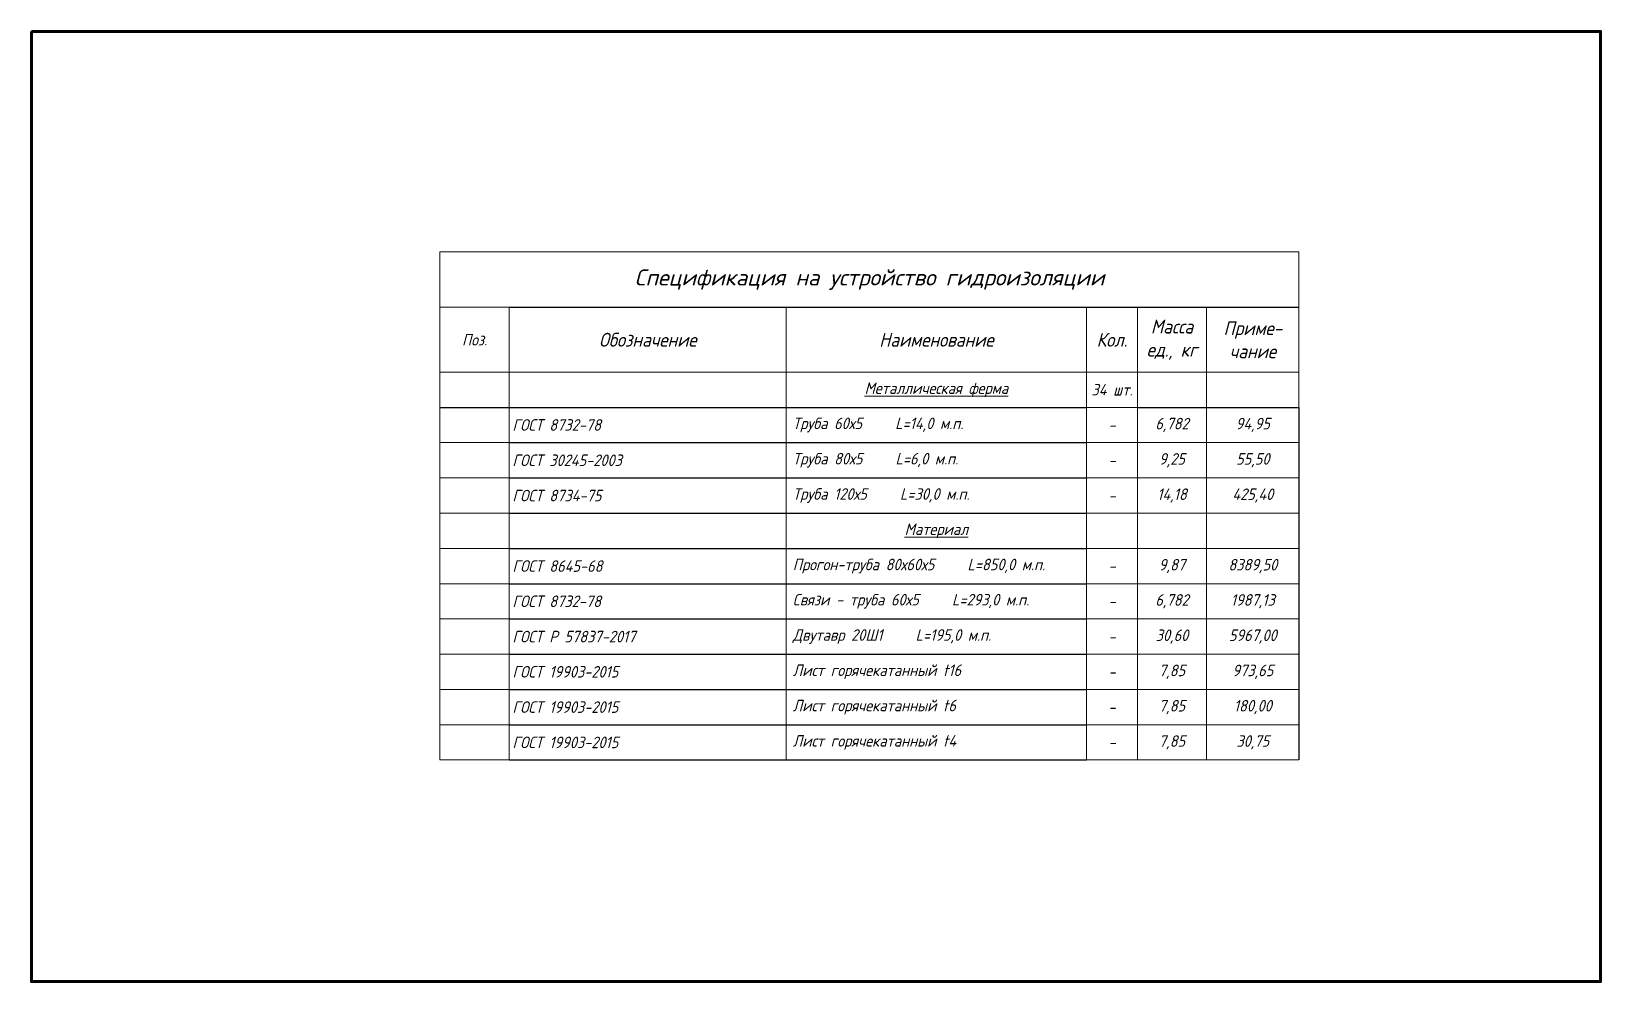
# Model space of a CAD drawing. Header units: millimetres. Extents: x 504091 to 2165846, y 135022 to 442887.
# Drawn here: x 504091 to 521082, y 280645 to 290927 of the extents above; entities that cross this region are included whole.
import ezdxf

# ---------------------------------------------------------------- set-up
doc = ezdxf.new("R2010")
doc.units = ezdxf.units.MM
doc.layers.get('Defpoints').update_dxf_attribs({"color": 255})
doc.layers.add('! Лестницы', color=7, linetype='Continuous')
doc.layers.add('Размеры (линейные)', color=154, linetype='Continuous', lineweight=9)
doc.styles.add('GOST 2.304_new', font='isocpeur.ttf', dxfattribs={"width": 0.9, "oblique": 15})

# ---------------------------------------------------------------- blocks, each defined once
blk = doc.blocks.new('*T3')
at = {"layer": 'Defpoints', "color": 8, "linetype": 'ByBlock', "lineweight": 0, "transparency": 16777216}
for p, q in [((0, 0), (9301, 0)), ((0, 0), (0, -600)), ((9301, 0), (9301, -600))]:
    blk.add_line(p, q, dxfattribs=at)
at = {"layer": 'Размеры (линейные)', "color": 0, "linetype": 'ByBlock', "transparency": 16777216}
for p, q in [((0, -600), (750, -600)), ((0, -600), (0, -5498)), ((750, -600), (750, -5498)), ((3750, -600), (3750, -5498)), ((7000, -600), (7000, -5498)), ((7551, -600), (7551, -5498)), ((8301, -600), (8301, -5498)), ((9301, -600), (9301, -1683)), ((0, -1301), (9301, -1301)), ((7000, -1683), (7551, -1683)), ((0, -2064), (750, -2064)), ((7000, -2064), (9301, -2064)), ((0, -2446), (750, -2446)), ((7000, -2446), (9301, -2446)), ((0, -2827), (750, -2827)), ((7000, -2827), (9301, -2827)), ((0, -3209), (750, -3209)), ((7000, -3209), (9301, -3209)), ((0, -3591), (750, -3591)), ((7000, -3591), (9301, -3591)), ((0, -3972), (750, -3972)), ((7000, -3972), (9301, -3972)), ((0, -4354), (750, -4354)), ((7000, -4354), (9301, -4354)), ((0, -4735), (750, -4735)), ((7000, -4735), (9301, -4735)), ((0, -5117), (750, -5117)), ((7000, -5117), (9301, -5117)), ((0, -5498), (750, -5498)), ((7000, -5498), (9301, -5498))]:
    blk.add_line(p, q, dxfattribs=at)
at = {"layer": 'Размеры (линейные)', "color": 0, "linetype": 'ByBlock', "lineweight": -2, "transparency": 16777216}
for p, q in [((750, -600), (9301, -600)), ((0, -1683), (7000, -1683)), ((7551, -1683), (9301, -1683)), ((9301, -1683), (9301, -5498)), ((750, -2064), (7000, -2064)), ((750, -2446), (7000, -2446)), ((750, -2827), (7000, -2827)), ((750, -3209), (7000, -3209)), ((750, -3591), (7000, -3591)), ((750, -3972), (7000, -3972)), ((750, -4354), (7000, -4354)), ((750, -4735), (7000, -4735)), ((750, -5117), (7000, -5117)), ((750, -5498), (7000, -5498))]:
    blk.add_line(p, q, dxfattribs=at)
at = {"layer": 'Размеры (линейные)', "color": 0, "transparency": 16777216, "style": 'GOST 2.304_new'}
for s, insert, char_height, width, attachment_point in [('{\\W1;Спецификация на устройство гидроизоляции}', (4651, -300), 175, 9161.29, 5), ('Масса\\Pед., кг', (7926, -951), 150, 610, 5), ('Приме-\\Pчание', (8801, -951), 150, 860, 5), ('Поз.', (375, -951), 125, 610, 5), ('Обозначение', (2250, -951), 150, 2860, 5), ('Наименование', (5375, -951), 150, 3110, 5), ('Кол.', (7276, -951), 150, 411.29, 5), ('{\\LМеталлическая ферма }', (5375, -1492), 125, 3110, 5), ('34 шт.', (7276, -1492), 125, 481.29, 5), ('ГОСТ 8732-78', (785, -1873), 125, 2930, 4), ('Труба 60х5     L=14,0 м.п.', (3820, -1873), 125, 3110, 4), ('6,782', (7926, -1873), 125, 680, 5), ('94,95', (8801, -1873), 125, 930, 5), ('-', (7276, -1873), 125, 481.29, 5), ('ГОСТ 30245-2003', (785, -2255), 125, 2930, 4), ('Труба 80х5     L=6,0 м.п.', (3820, -2255), 125, 3110, 4), ('9,25', (7926, -2255), 125, 680, 5), ('55,50', (8801, -2255), 125, 930, 5), ('-', (7276, -2255), 125, 481.29, 5), ('ГОСТ 8734-75', (785, -2637), 125, 2930, 4), ('Труба 120х5     L=30,0 м.п.', (3820, -2637), 125, 3110, 4), ('-', (7276, -2637), 125, 481.29, 5), ('14,18', (7926, -2637), 125, 680, 5), ('425,40', (8801, -2637), 125, 930, 5), ('{\\LМатериал}', (5375, -3018), 125, 3110, 5), ('ГОСТ 8645-68', (785, -3400), 125, 2930, 4), ('Прогон-труба 80х60х5     L=850,0 м.п.', (3820, -3400), 125, 3110, 4), ('9,87', (7926, -3400), 125, 680, 5), ('8389,50', (8801, -3400), 125, 930, 5), ('-', (7276, -3400), 125, 481.29, 5), ('ГОСТ 8732-78', (785, -3781), 125, 2930, 4), ('Связи - труба 60х5     L=293,0 м.п.', (3820, -3781), 125, 3110, 4), ('6,782', (7926, -3781), 125, 680, 5), ('1987,13', (8801, -3781), 125, 930, 5), ('-', (7276, -3781), 125, 481.29, 5), ('ГОСТ Р 57837-2017', (785, -4163), 125, 2930, 4), ('Двутавр 20Ш1     L=195,0 м.п.', (3820, -4163), 125, 3110, 4), ('-', (7276, -4163), 125, 481.29, 5), ('30,60', (7926, -4163), 125, 680, 5), ('5967,00', (8801, -4163), 125, 930, 5), ('ГОСТ 19903-2015', (785, -4544), 125, 2930, 4), ('Лист горячекатанный t16', (3820, -4544), 125, 3110, 4), ('-', (7276, -4544), 125, 481.29, 5), ('7,85', (7926, -4544), 125, 680, 5), ('973,65', (8801, -4544), 125, 930, 5), ('ГОСТ 19903-2015', (785, -4926), 125, 2930, 4), ('Лист горячекатанный t6', (3820, -4926), 125, 3110, 4), ('7,85', (7926, -4926), 125, 680, 5), ('180,00', (8801, -4926), 125, 930, 5), ('-', (7276, -4926), 125, 481.29, 5), ('ГОСТ 19903-2015', (785, -5308), 125, 2930, 4), ('Лист горячекатанный t4', (3820, -5308), 125, 3110, 4), ('7,85', (7926, -5308), 125, 680, 5), ('30,75', (8801, -5308), 125, 930, 5), ('-', (7276, -5308), 125, 481.29, 5)]:
    blk.add_mtext(s, dxfattribs=dict(at, insert=insert, char_height=char_height, width=width, attachment_point=attachment_point))

msp = doc.modelspace()

# ---------------------------------------------------------------- linework, layer by layer
at = {"layer": '! Лестницы', "color": 1, "lineweight": 60}
msp.add_lwpolyline([(504091.2966, 290926.5278), (521081.6069, 290926.5278), (521081.6069, 280644.7719), (504091.2966, 280644.7719)], close=True, dxfattribs=at)

# ---------------------------------------------------------------- block references
msp.add_blockref('*T3', (508514.7735, 288541.0196))

doc.saveas('drawing.dxf')
